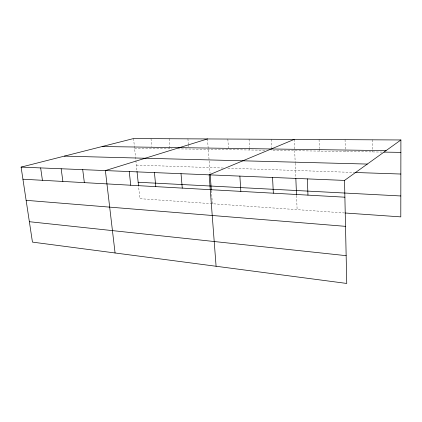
<?xml version="1.0" encoding="UTF-8"?>
<svg xmlns="http://www.w3.org/2000/svg" width="422" height="422" viewBox="0 0 422 422"><rect width="100%" height="100%" fill="white"/><g stroke="black" fill="none" stroke-linecap="round" stroke-linejoin="round"><path stroke-width="0.32" stroke-dasharray="2.11 1.58" d="M134.576 148.196L171.954 148.781M177.773 148.871L265.886 150.253M382.137 152.078L271.721 150.348L271.62 148.396M136.348 165.086L223.961 168.051M227.864 168.183L354.28 172.461M344.658 212.968L139.877 198.683L138.616 186.672M133.563 138.553L136.95 170.804M151.002 138.643L151.772 146.503M169.106 138.743L170.013 148.75M187.917 138.838L188.344 143.944M188.397 144.582L188.608 147.13M207.482 138.943L209.106 160.407M209.154 161.062L210.082 173.305M211.39 190.638L212.382 203.742M227.843 139.049L228.56 149.668M249.054 139.165L249.544 147.452M249.581 148.09L249.692 150M271.161 139.281L271.589 147.742M294.229 139.402L295.184 162.565M295.21 163.224L295.801 177.583M296.539 195.613L297.12 209.65M319.069 139.534L319.348 148.528M319.37 149.166L319.433 151.097M345.069 139.671L345.317 151.503M372.315 139.814L372.436 151.925"/><path stroke-width="0.63" d="M400.9 139.967L344.531 180.416L346.747 283.447L32.452 242.112L21.1 167.112L133.563 138.553L400.9 139.967L400.8 216.882L345.307 213.01M294.229 139.402L209.143 174.845L216.09 266.266M207.482 138.943L105.379 170.578L115.074 252.978M102.135 146.534L386.051 150.622M384.073 152.11L400.884 152.374M64.376 156.124L367.314 164.068M354.934 172.482L400.858 174.033M21.1 167.112L344.531 180.416M138.152 182.246L400.826 195.966M22.93 179.208L344.895 197.195M26.127 200.323L345.518 226.345M29.366 221.708L346.151 255.663M40.649 167.914L42.427 180.294M61.164 168.758L62.878 181.439M82.712 169.644L84.358 182.636M129.248 171.559L130.725 185.226M137.018 171.443L138.548 186.039M154.426 172.593L155.797 186.63M181.017 173.69L182.272 188.107M210.177 174.576L211.343 189.984M239.875 176.111L240.846 191.382M272.549 177.451L273.345 193.197M295.827 178.226L296.518 194.975M307.364 178.886L307.96 195.133"/></g></svg>
